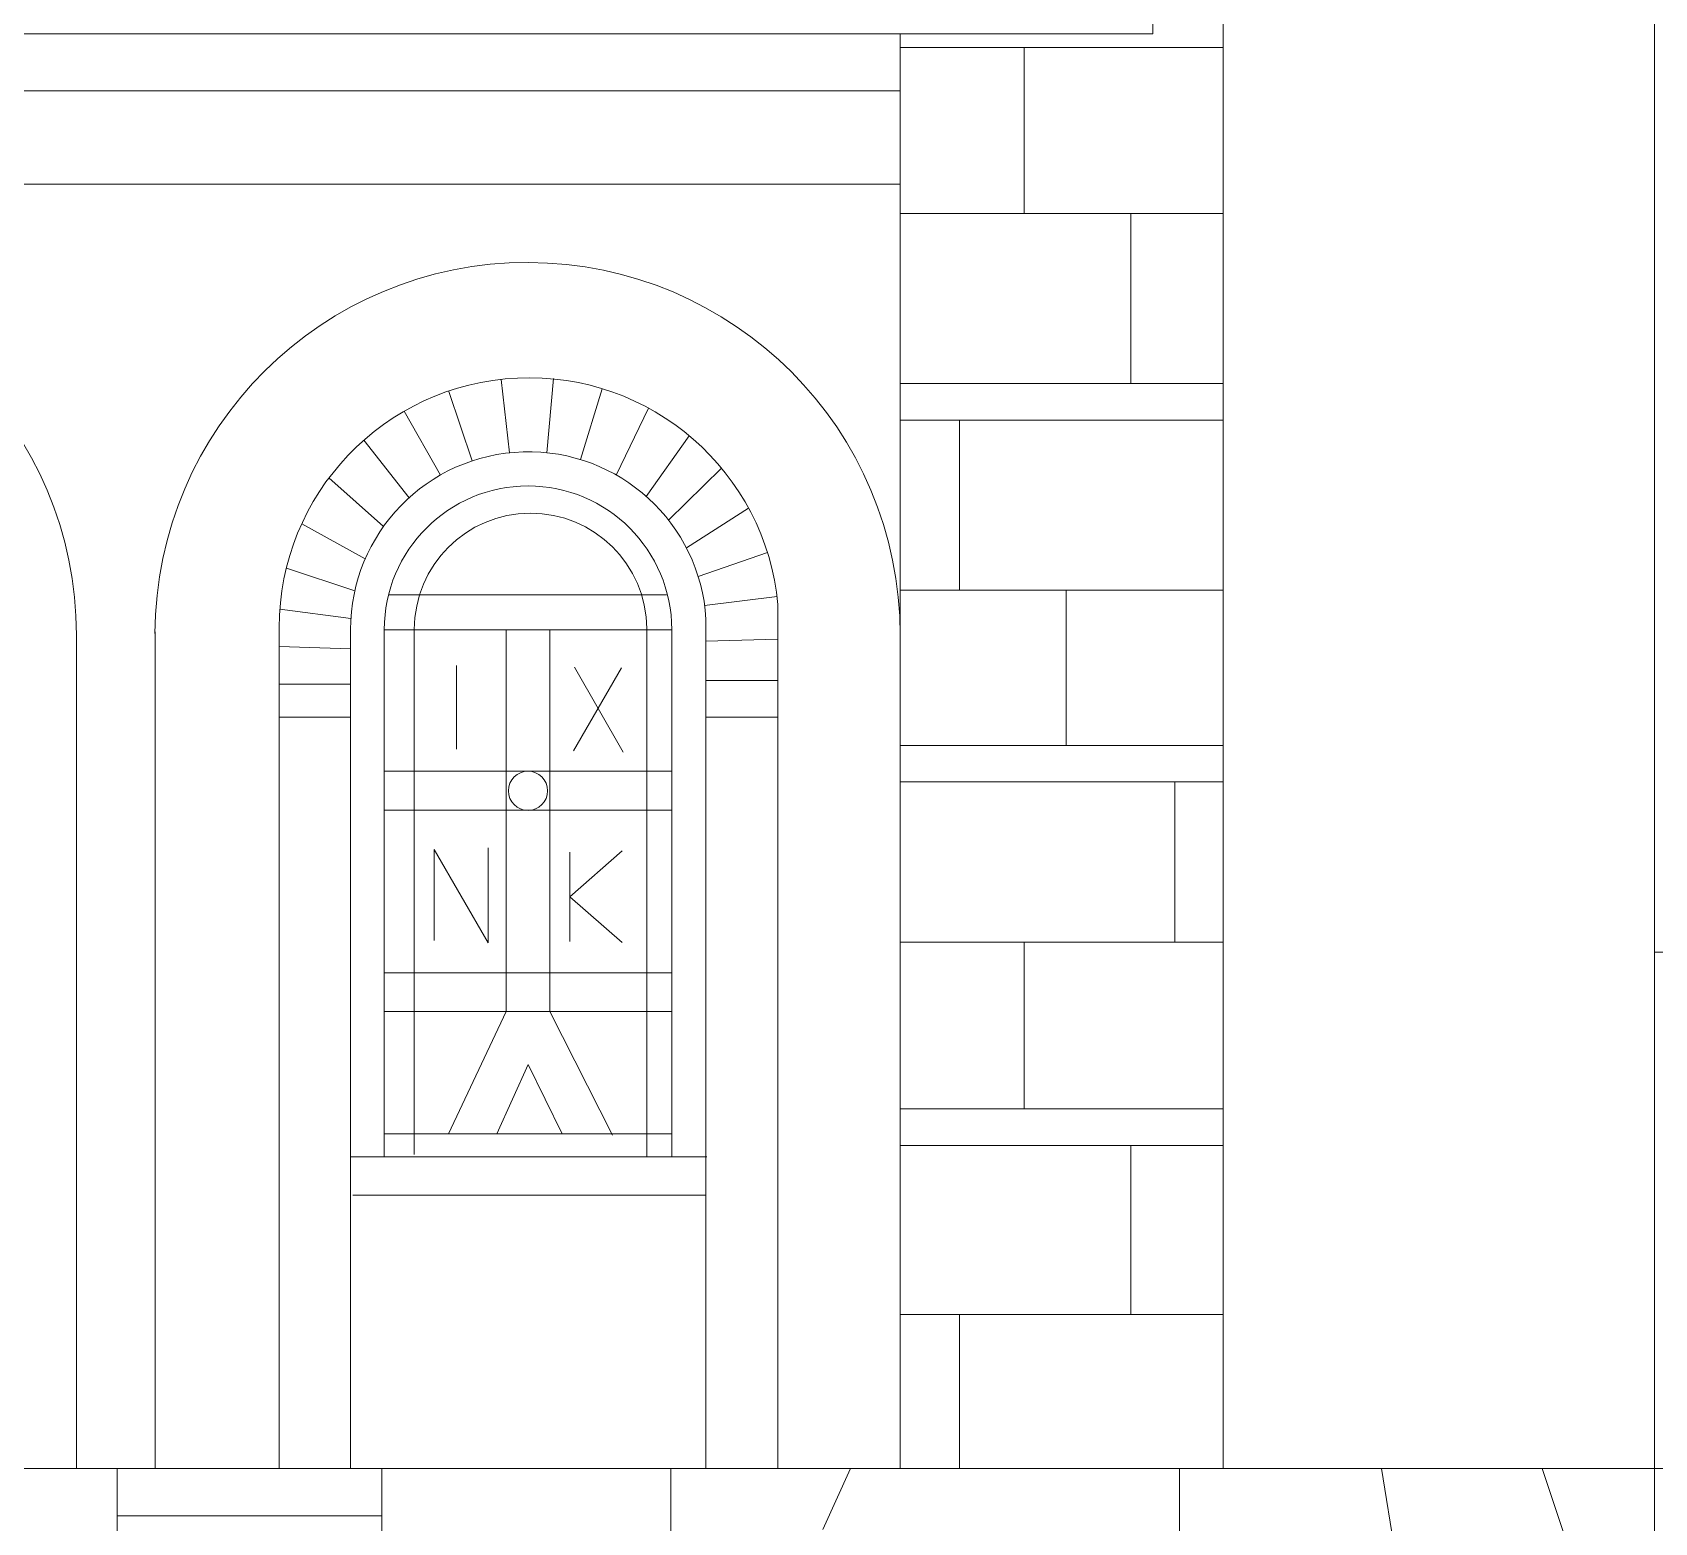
# Model space of a CAD drawing. Header units: millimetres. Extents: x -490789 to -449459, y 209001 to 327650.
# Drawn here: x -469368 to -465983, y 219192 to 222303 of the extents above; entities that cross this region are included whole.
import ezdxf

# ---------------------------------------------------------------- set-up
doc = ezdxf.new("R2010")
doc.units = ezdxf.units.MM
doc.header["$MEASUREMENT"] = 0
for name, color, linetype, lineweight in [('0_Ном._пера__7_Ном._пера__15_Ном._пера__15', 15, 'Continuous', 18), ('0_Ном._пера__7_Ном._пера__16_Ном._пера__16', 16, 'Continuous', 18), ('0_Ном._пера__7_Ном._пера__1_Ном._пера__1', 1, 'Continuous', 18), ('0_Ном._пера__7_Ном._пера__7_Ном._пера__7', 7, 'Continuous', 18), ('0_Ном_пера__1_Ном_пера__1_Ном_пера__1_Ном._пера__1_Ном_пера__1_Ном_пера__1_Ном_пера__1_Ном_пера__1_Ном_пера__1_Ном_пера__1_Ном_пера__1_Ном_пера__1_Ном_пера__1_Ном_пера__1_Ном_пера__1_Ном_пера__1_Ном_пера__1_Ном_пера__1_Ном_пера__1_Ном_пера__1_Ном_пера___D_Ном._пера__1', 1, 'Continuous', 18), ('0_Ном_пера__1_Ном_пера__1_Ном_пера__1_Ном_пера__1_Ном_пера__1_Ном_пера__1_Ном_пера__1_Ном_пера__1_Ном_пера__1_Ном._пера__1_Ном_пера__1_Ном_пера__1_Ном_пера__1_Ном_пера__1_Ном_пера__1_Ном_пера__1_Ном_пера__1_Ном_пера__1_Ном_пера__1_Ном_пера__1_Ном_пера___D_Ном._пера__1', 1, 'Continuous', 18), ('0_Ном_пера__1_Ном_пера__1_Ном_пера__1_Ном_пера__1_Ном_пера__1_Ном_пера__1_Ном_пера__1_Ном_пера__1_Ном_пера__1_Ном_пера__1_Ном_пера__1_Ном_пера__1_Ном_пера__1_Ном_пера__1_Ном_пера__1_Ном_пера__1_Ном_пера__1_Ном._пера__1_Ном_пера__1_Ном._пера__1_Ном_пера__2_Ном._пера__1', 1, 'Continuous', 18), ('0_Ном_пера__1_Ном_пера__1_Ном_пера__1_Ном_пера__1_Ном_пера__1_Ном_пера__1_Ном_пера__1_Ном_пера__1_Ном_пера__1_Ном_пера__1_Ном_пера__1_Ном_пера__1_Ном_пера__1_Ном_пера__1_Ном_пера__1_Ном_пера__1_Ном_пера__1_Ном_пера__1_Ном_пера__1_Ном_пера__1_Ном_пера__1_C_Ном._пера__1', 1, 'Continuous', 18), ('0_Ном_пера__1_Ном_пера__1_Ном_пера__1_Ном_пера__1_Ном_пера__1_Ном_пера__1_Ном_пера__1_Ном_пера__1_Ном_пера__1_Ном_пера__1_Ном_пера__1_Ном_пера__1_Ном_пера__1_Ном_пера__1_Ном_пера__7_Ном_пера__7_Ном_пера__7_Ном_пера__7_Ном_пера__7_Ном_пера__7_Ном_пера__7_5_Ном._пера__1', 1, 'Continuous', 18), ('0_Ном_пера__1_Ном_пера__1_Ном_пера__1_Ном_пера__1_Ном_пера__1_Ном_пера__1_Ном_пера__1_Ном_пера__1_Ном_пера__1_Ном_пера__1_Ном_пера__1_Ном_пера__7_Ном_пера__7_Ном_пера__7_Ном_пера__7_Ном_пера__7_Ном_пера__7_Ном_пера__7_Ном_пера__7_Ном_пера__7_Ном_пера__7_5_Ном._пера__1', 1, 'Continuous', 18), ('0_Ном_пера__7_Ном._пера__7_Ном_пера__7_Ном_пера__7_Ном_пера__7_Ном_пера__7_Ном_пера__7_Ном_пера__7_Ном_пера__7_Ном_пера__7_Ном_пера__7_Ном_пера__7_Ном_пера__7_Ном_пера__7_Ном_пера__7_Ном_пера__7_Ном_пера__7_Ном_пера__7_Ном_пера__7_Ном_пера__7_Ном_пера___7_Ном._пера__7', 7, 'Continuous', 18), ('0_Ном_пера__7_Ном_пера__7_Ном_пера__7_Ном._пера__7_Ном_пера__7_Ном_пера__7_Ном_пера__7_Ном_пера__7_Ном_пера__7_Ном_пера__7_Ном_пера__7_Ном_пера__7_Ном_пера__7_Ном_пера__7_Ном_пера__7_Ном_пера__7_Ном_пера__7_Ном_пера__7_Ном_пера__7_Ном_пера__7_Ном_пера___5_Ном._пера__7', 7, 'Continuous', 18), ('0_Ном_пера__7_Ном_пера__7_Ном_пера__7_Ном_пера__7_Ном_пера__7_Ном_пера__7_Ном_пера__7_Ном_пера__7_Ном_пера__7_Ном._пера__7_Ном_пера__7_Ном_пера__7_Ном_пера__7_Ном_пера__7_Ном_пера__7_Ном_пера__7_Ном_пера__7_Ном_пера__7_Ном_пера__7_Ном_пера__7_Ном_пера___7_Ном._пера__7', 7, 'Continuous', 18), ('0_Ном_пера__7_Ном_пера__7_Ном_пера__7_Ном_пера__7_Ном_пера__7_Ном_пера__7_Ном_пера__7_Ном_пера__7_Ном_пера__7_Ном_пера__7_Ном_пера__7_Ном_пера__7_Ном_пера__7_Ном_пера__7_Ном_пера__7_Ном._пера__7_Ном_пера__7_Ном._пера__7_Ном_пера__7_Ном._пера__7_Ном_пера_2_Ном._пера__7', 7, 'Continuous', 18), ('0_Ном_пера__7_Ном_пера__7_Ном_пера__7_Ном_пера__7_Ном_пера__7_Ном_пера__7_Ном_пера__7_Ном_пера__7_Ном_пера__7_Ном_пера__7_Ном_пера__7_Ном_пера__7_Ном_пера__7_Ном_пера__7_Ном_пера__7_Ном_пера__7_Ном_пера__7_Ном_пера__7_Ном._пера__7_Ном_пера__7_Ном._пера__5_Ном._пера__7', 7, 'Continuous', 18), ('Опалубка_Ном_пера__7_Ном_пера__7_Ном_пера__7_Ном_пера__7_Ном_пера__7_Ном_пера__7_Ном_пера__7_Ном_пера__7_Ном_пера__7_Ном_пера__7_Ном_пера__1_Ном_пера__1_Ном_пера__1_Ном_пера__1_Ном_пера__1_Ном_пера__1_Ном_пера__1_Ном_пера__1_Ном_пера__1_Ном_пера__1_Ном__4_Ном._пера__1', 1, 'Continuous', 18), ('Опалубка_Ном_пера__7_Ном_пера__7_Ном_пера__7_Ном_пера__7_Ном_пера__7_Ном_пера__7_Ном_пера__7_Ном_пера__7_Ном_пера__7_Ном_пера__7_Ном_пера__1_Ном_пера__1_Ном_пера__1_Ном_пера__1_Ном_пера__1_Ном_пера__1_Ном_пера__1_Ном_пера__1_Ном_пера__1_Ном_пера__1_Ном__4_Ном._пера__7', 7, 'Continuous', 18)]:
    doc.layers.add(name, color=color, linetype=linetype, lineweight=lineweight)

msp = doc.modelspace()

# ---------------------------------------------------------------- linework, layer by layer
at = {"layer": '0_Ном._пера__7_Ном._пера__15_Ном._пера__15', "linetype": 'Continuous'}
for p, q in [((-469191.3, 219121.4), (-469191.3, 219305.6)), ((-468639.4, 219206.7), (-468639.4, 219305.6)), ((-468639.4, 219305.6), (-468639.4, 219034.3)), ((-468036.4, 219305.6), (-468036.4, 219035.9)), ((-467719, 219178.1), (-467661.1, 219305.6)), ((-467661.1, 219305.6), (-467557.5, 219305.6)), ((-466974.7, 219112), (-466974.7, 219305.6)), ((-466524.4, 219128.6), (-466552.9, 219305.6)), ((-466217.4, 219305.6), (-466161.4, 219136.3)), ((-469191.3, 219206.7), (-468639.4, 219206.7))]:
    msp.add_line(p, q, dxfattribs=at)
at = {"layer": '0_Ном._пера__7_Ном._пера__16_Ном._пера__16', "linetype": 'Continuous'}
msp.add_line((-465983.3, 220403.8), (-465983.3, 218105.7), dxfattribs=at)
at = {"layer": '0_Ном._пера__7_Ном._пера__1_Ном._пера__1', "linetype": 'Continuous'}
msp.add_line((-466883.3, 221569.5), (-467557.5, 221569.5), dxfattribs=at)
at = {"layer": '0_Ном._пера__7_Ном._пера__7_Ном._пера__7', "linetype": 'Continuous'}
for p, q in [((-465983.3, 218105.7), (-465983.3, 226482.8)), ((-466883.3, 225990.2), (-466883.3, 219305.6)), ((-472539.9, 222299.5), (-467557.5, 222299.5)), ((-467557.5, 222299.5), (-467557.5, 219305.6)), ((-472539.9, 222180.7), (-467557.5, 222180.7)), ((-467557.5, 221985.6), (-472539.9, 221985.6)), ((-469276.8, 221051.9), (-469276.8, 219305.6)), ((-469112.6, 221051.2), (-469112.6, 219305.6)), ((-465983.3, 220383), (-461300.3, 220383)), ((-480776.9, 219305.6), (-458635.5, 219305.6))]:
    msp.add_line(p, q, dxfattribs=at)
for centre in [(-470054.3, 221044.8), (-468335.1, 221044.8)]:
    msp.add_arc(centre, 777.6, 0, 179.7617, dxfattribs=at)
at = {"layer": '0_Ном_пера__1_Ном_пера__1_Ном_пера__1_Ном._пера__1_Ном_пера__1_Ном_пера__1_Ном_пера__1_Ном_пера__1_Ном_пера__1_Ном_пера__1_Ном_пера__1_Ном_пера__1_Ном_пера__1_Ном_пера__1_Ном_пера__1_Ном_пера__1_Ном_пера__1_Ном_пера__1_Ном_пера__1_Ном_пера__1_Ном_пера___D_Ном._пера__1', "linetype": 'Continuous'}
for p, q in [((-467557.5, 222271), (-466883.3, 222271)), ((-467557.5, 221493.5), (-466883.3, 221493.5)), ((-467812.7, 221108.5), (-467812.7, 219305.6)), ((-468853.6, 221072.3), (-468853.6, 219305.6)), ((-467963, 220799.1), (-467963, 221078.2)), ((-468704.6, 220799.1), (-468704.6, 221056.1)), ((-467557.5, 220814.2), (-466883.3, 220814.2)), ((-467557.5, 220738.2), (-466883.3, 220738.2)), ((-467557.5, 220055.7), (-466883.3, 220055.7)), ((-467557.5, 220055.7), (-466883.3, 220055.7)), ((-467557.5, 220055.7), (-466883.3, 220055.7)), ((-467557.5, 219979.7), (-466883.3, 219979.7)), ((-467557.5, 219979.7), (-466883.3, 219979.7)), ((-467557.5, 219979.7), (-466883.3, 219979.7))]:
    msp.add_line(p, q, dxfattribs=at)
at = {"layer": '0_Ном_пера__1_Ном_пера__1_Ном_пера__1_Ном_пера__1_Ном_пера__1_Ном_пера__1_Ном_пера__1_Ном_пера__1_Ном_пера__1_Ном._пера__1_Ном_пера__1_Ном_пера__1_Ном_пера__1_Ном_пера__1_Ном_пера__1_Ном_пера__1_Ном_пера__1_Ном_пера__1_Ном_пера__1_Ном_пера__1_Ном_пера___D_Ном._пера__1', "linetype": 'Continuous'}
for p, q in [((-468372.6, 221425.2), (-468390.6, 221578.4)), ((-468295.2, 221425.3), (-468280.9, 221580)), ((-468450.6, 221408.3), (-468499.2, 221553.4)), ((-468224.5, 221410.9), (-468179.2, 221558.8)), ((-468517, 221378.7), (-468592.8, 221511.9)), ((-468150, 221378.8), (-468082.8, 221518.4)), ((-468087.4, 221334), (-467997.8, 221460.6))]:
    msp.add_line(p, q, dxfattribs=at)
at = {"layer": '0_Ном_пера__1_Ном_пера__1_Ном_пера__1_Ном_пера__1_Ном_пера__1_Ном_пера__1_Ном_пера__1_Ном_пера__1_Ном_пера__1_Ном_пера__1_Ном_пера__1_Ном_пера__1_Ном_пера__1_Ном_пера__1_Ном_пера__1_Ном_пера__1_Ном_пера__1_Ном._пера__1_Ном_пера__1_Ном._пера__1_Ном_пера__2_Ном._пера__1', "linetype": 'Continuous'}
for p, q in [((-468676.6, 221451.8), (-468582.5, 221331.3)), ((-468749.6, 221372.7), (-468635.8, 221271.3)), ((-468040.9, 221284.5), (-467930.5, 221393.1)), ((-468003.8, 221226.7), (-467873.9, 221309.5)), ((-468806.3, 221277.2), (-468673.9, 221203.8)), ((-467979.2, 221167), (-467834.7, 221217.3)), ((-468838.5, 221184.7), (-468695.6, 221137.3)), ((-468625.2, 221128.9), (-468045.5, 221128.9)), ((-468852.2, 221098.7), (-468703.8, 221079.4)), ((-467965.7, 221106.3), (-467814.6, 221125.3)), ((-468634.2, 221056), (-468034.2, 221056)), ((-468572.1, 221056.3), (-468572.1, 219960.3)), ((-468379.5, 221056), (-468379.5, 220258.8)), ((-468288.6, 221056), (-468288.6, 220258.8)), ((-468086.3, 221058.2), (-468086.3, 219956)), ((-467963, 221031.8), (-467812.7, 221036.1)), ((-468853.6, 221021.2), (-468704.6, 221015.9)), ((-468483.5, 220981.5), (-468483.5, 220806.8)), ((-468239.3, 220803.1), (-468139.4, 220976.2)), ((-468237.5, 220977.6), (-468135.3, 220800.2)), ((-468853.6, 220942.4), (-468704.6, 220942.4)), ((-467963, 220950.2), (-467813.1, 220950.2)), ((-468853.6, 220873.3), (-468704.6, 220873.3)), ((-467812.7, 220873.3), (-467963, 220873.3)), ((-468634.2, 220760.6), (-468034.1, 220760.6)), ((-468634.2, 220679), (-468034.2, 220679)), ((-468530, 220597.1), (-468530, 220407.4)), ((-468530, 220597.1), (-468417.6, 220402.3)), ((-468417.6, 220402.3), (-468417.6, 220600.4)), ((-468247.1, 220498.4), (-468137.6, 220594.1)), ((-468247.1, 220591.6), (-468247.1, 220405.2)), ((-468247.1, 220498.4), (-468137.6, 220402.9)), ((-468634.2, 220340), (-468034.2, 220340)), ((-468634.2, 220258.8), (-468034.2, 220258.8)), ((-468379.5, 220258.8), (-468500.3, 220003.5)), ((-468379.5, 220258.8), (-468288.6, 220258.8)), ((-468288.6, 220258.8), (-468157.9, 220001.2)), ((-468334.2, 220148.6), (-468399.4, 220003.6)), ((-468334.2, 220148.6), (-468262.7, 220003.6)), ((-468634.2, 220003.6), (-468034.2, 220003.6))]:
    msp.add_line(p, q, dxfattribs=at)
msp.add_circle((-468334.2, 220719.7), 40.9, dxfattribs=at)
at = {"layer": '0_Ном_пера__1_Ном_пера__1_Ном_пера__1_Ном_пера__1_Ном_пера__1_Ном_пера__1_Ном_пера__1_Ном_пера__1_Ном_пера__1_Ном_пера__1_Ном_пера__1_Ном_пера__1_Ном_пера__1_Ном_пера__1_Ном_пера__1_Ном_пера__1_Ном_пера__1_Ном_пера__1_Ном_пера__1_Ном_пера__1_Ном_пера__1_C_Ном._пера__1', "linetype": 'Continuous'}
for p, q in [((-468704.6, 220799.4), (-468704.6, 219305.6)), ((-467963, 220799.1), (-467963, 219305.6))]:
    msp.add_line(p, q, dxfattribs=at)
at = {"layer": '0_Ном_пера__1_Ном_пера__1_Ном_пера__1_Ном_пера__1_Ном_пера__1_Ном_пера__1_Ном_пера__1_Ном_пера__1_Ном_пера__1_Ном_пера__1_Ном_пера__1_Ном_пера__1_Ном_пера__1_Ном_пера__1_Ном_пера__7_Ном_пера__7_Ном_пера__7_Ном_пера__7_Ном_пера__7_Ном_пера__7_Ном_пера__7_5_Ном._пера__1', "linetype": 'Continuous'}
for p, q in [((-467961.2, 219956), (-468704.6, 219956)), ((-468704.1, 219956), (-467965.8, 219956))]:
    msp.add_line(p, q, dxfattribs=at)
at = {"layer": '0_Ном_пера__1_Ном_пера__1_Ном_пера__1_Ном_пера__1_Ном_пера__1_Ном_пера__1_Ном_пера__1_Ном_пера__1_Ном_пера__1_Ном_пера__1_Ном_пера__1_Ном_пера__7_Ном_пера__7_Ном_пера__7_Ном_пера__7_Ном_пера__7_Ном_пера__7_Ном_пера__7_Ном_пера__7_Ном_пера__7_Ном_пера__7_5_Ном._пера__1', "linetype": 'Continuous'}
msp.add_line((-468700, 219875.5), (-467963, 219875.5), dxfattribs=at)
at = {"layer": '0_Ном_пера__7_Ном._пера__7_Ном_пера__7_Ном_пера__7_Ном_пера__7_Ном_пера__7_Ном_пера__7_Ном_пера__7_Ном_пера__7_Ном_пера__7_Ном_пера__7_Ном_пера__7_Ном_пера__7_Ном_пера__7_Ном_пера__7_Ном_пера__7_Ном_пера__7_Ном_пера__7_Ном_пера__7_Ном_пера__7_Ном_пера___7_Ном._пера__7', "linetype": 'Continuous'}
for p, q in [((-467076, 221569.5), (-467076, 221924.4)), ((-466984.6, 220404), (-466984.6, 220738.2)), ((-467076, 219626.5), (-467076, 219979.7)), ((-467076, 219626.5), (-467076, 219979.7))]:
    msp.add_line(p, q, dxfattribs=at)
at = {"layer": '0_Ном_пера__7_Ном_пера__7_Ном_пера__7_Ном._пера__7_Ном_пера__7_Ном_пера__7_Ном_пера__7_Ном_пера__7_Ном_пера__7_Ном_пера__7_Ном_пера__7_Ном_пера__7_Ном_пера__7_Ном_пера__7_Ном_пера__7_Ном_пера__7_Ном_пера__7_Ном_пера__7_Ном_пера__7_Ном_пера__7_Ном_пера___5_Ном._пера__7', "linetype": 'Continuous'}
for p, q in [((-467298.9, 222270.9), (-467298.9, 221924.4)), ((-467298.9, 220404), (-467298.9, 220055.7)), ((-467298.9, 220404), (-467298.9, 220055.7))]:
    msp.add_line(p, q, dxfattribs=at)
at = {"layer": '0_Ном_пера__7_Ном_пера__7_Ном_пера__7_Ном_пера__7_Ном_пера__7_Ном_пера__7_Ном_пера__7_Ном_пера__7_Ном_пера__7_Ном._пера__7_Ном_пера__7_Ном_пера__7_Ном_пера__7_Ном_пера__7_Ном_пера__7_Ном_пера__7_Ном_пера__7_Ном_пера__7_Ном_пера__7_Ном_пера__7_Ном_пера___7_Ном._пера__7', "linetype": 'Continuous'}
for p, q in [((-467030.1, 222299.5), (-467557.5, 222299.5)), ((-467030.1, 222299.5), (-467557.5, 222299.5)), ((-466883.3, 220404), (-467557.5, 220404)), ((-466883.3, 220404), (-467557.5, 220404))]:
    msp.add_line(p, q, dxfattribs=at)
at = {"layer": '0_Ном_пера__7_Ном_пера__7_Ном_пера__7_Ном_пера__7_Ном_пера__7_Ном_пера__7_Ном_пера__7_Ном_пера__7_Ном_пера__7_Ном_пера__7_Ном_пера__7_Ном_пера__7_Ном_пера__7_Ном_пера__7_Ном_пера__7_Ном._пера__7_Ном_пера__7_Ном._пера__7_Ном_пера__7_Ном._пера__7_Ном_пера_2_Ном._пера__7', "linetype": 'Continuous'}
for p, q in [((-467030.1, 224124.9), (-467030.1, 222299.5)), ((-467433.9, 221493.5), (-467433.9, 221138.5)), ((-467433.9, 221493.5), (-467433.9, 221138.5)), ((-467210.9, 221138.5), (-467210.9, 220814.2)), ((-467433.9, 219626.5), (-467433.9, 219305.6)), ((-467433.9, 219626.5), (-467433.9, 219305.6))]:
    msp.add_line(p, q, dxfattribs=at)
at = {"layer": '0_Ном_пера__7_Ном_пера__7_Ном_пера__7_Ном_пера__7_Ном_пера__7_Ном_пера__7_Ном_пера__7_Ном_пера__7_Ном_пера__7_Ном_пера__7_Ном_пера__7_Ном_пера__7_Ном_пера__7_Ном_пера__7_Ном_пера__7_Ном_пера__7_Ном_пера__7_Ном_пера__7_Ном._пера__7_Ном_пера__7_Ном._пера__5_Ном._пера__7', "linetype": 'Continuous'}
for p, q in [((-466883.3, 221924.4), (-467557.5, 221924.4)), ((-466883.3, 221138.5), (-467557.5, 221138.5)), ((-466883.3, 219626.5), (-467557.5, 219626.5)), ((-466883.3, 219626.5), (-467557.5, 219626.5))]:
    msp.add_line(p, q, dxfattribs=at)
at = {"layer": 'Опалубка_Ном_пера__7_Ном_пера__7_Ном_пера__7_Ном_пера__7_Ном_пера__7_Ном_пера__7_Ном_пера__7_Ном_пера__7_Ном_пера__7_Ном_пера__7_Ном_пера__1_Ном_пера__1_Ном_пера__1_Ном_пера__1_Ном_пера__1_Ном_пера__1_Ном_пера__1_Ном_пера__1_Ном_пера__1_Ном_пера__1_Ном__4_Ном._пера__1', "linetype": 'Continuous'}
for centre, radius, start in [((-468332, 221060.2), 521.6, 5.3112), ((-468333.4, 221056.1), 371.2, 3.4087), ((-468328.9, 221056.6), 242.6, 0.382)]:
    msp.add_arc(centre, radius, start, 180, dxfattribs=at)
at = {"layer": 'Опалубка_Ном_пера__7_Ном_пера__7_Ном_пера__7_Ном_пера__7_Ном_пера__7_Ном_пера__7_Ном_пера__7_Ном_пера__7_Ном_пера__7_Ном_пера__7_Ном_пера__1_Ном_пера__1_Ном_пера__1_Ном_пера__1_Ном_пера__1_Ном_пера__1_Ном_пера__1_Ном_пера__1_Ном_пера__1_Ном_пера__1_Ном__4_Ном._пера__7', "linetype": 'Continuous'}
for p, q in [((-468634.2, 219956), (-468634.2, 221056)), ((-468634.2, 219956), (-468634.2, 221056)), ((-468034.2, 219956), (-468034.2, 221056)), ((-468034.2, 219956), (-468034.2, 221056))]:
    msp.add_line(p, q, dxfattribs=at)
msp.add_arc((-468334.2, 221056), 300, 0, 180, dxfattribs=at)
msp.add_arc((-468334.2, 221056), 300, 0, 180, dxfattribs=at)

doc.saveas('drawing.dxf')
